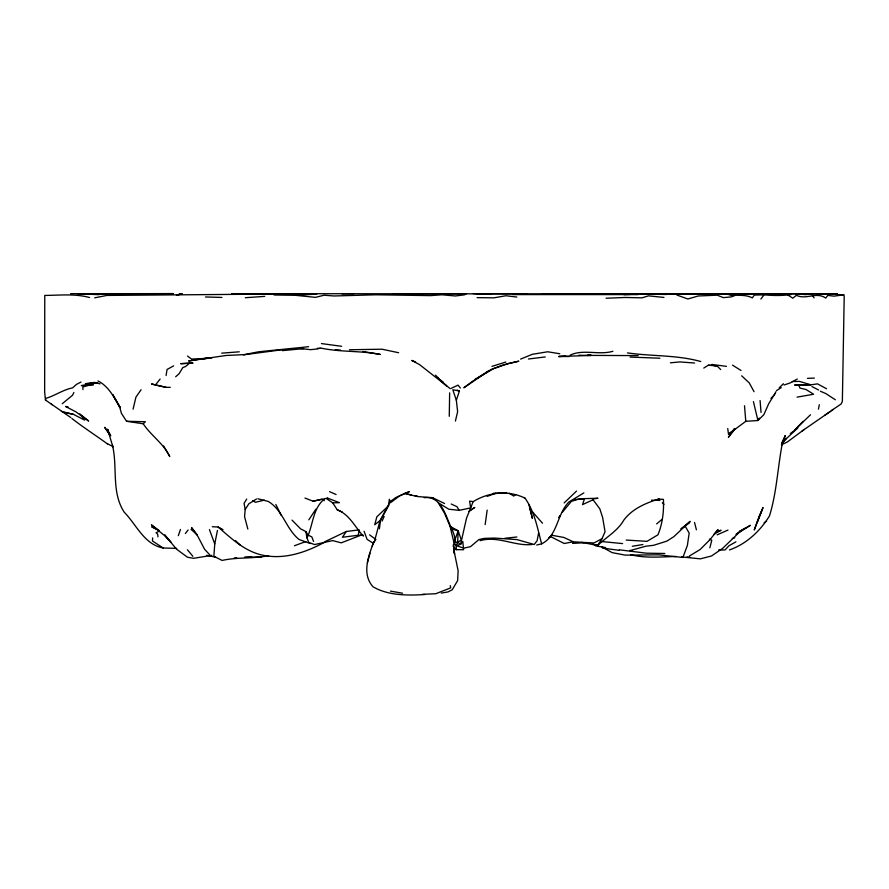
<?xml version="1.0" encoding="UTF-8"?>
<svg xmlns="http://www.w3.org/2000/svg" width="889" height="889" viewBox="0 0 889 889"><rect width="100%" height="100%" fill="white"/><g stroke="black" fill="none" stroke-linecap="round" stroke-linejoin="round"><path stroke-width="1.33" d="M449.267 416.33L449.645 392.849M450.078 526.321L454.112 543.357L456.19 545.646L460.602 544.357L462.813 541.468L463.569 549.724L456.424 549.658L456.19 545.646L457.646 542.268L458.202 530.8L450.078 526.321L444.5 513.109L438.344 502.863L448.845 509.23L459.213 510.342L470.681 507.897L473.159 501.64C488.761 492.028 508.275 490.017 524.955 498.096C534.7 511.708 537.389 528.11 541.645 543.846L536.723 545.035M152.63 537.923L152.475 540.979L163.154 547.991L176.744 548.391M374.858 539.934L379.925 520.932L390.149 501.674L395.794 497.551L405.162 493.273L411.318 495.095M217.438 530.433L214.749 543.946L213.871 556.303L222.117 560.437C237.441 556.97 253.343 558.914 268.622 555.636M246.709 499.096L244.053 503.352L245.186 509.508L244.553 516.576L247.842 529.055M324.118 500.763L324.207 499.796M379.392 528.855L380.548 520.143L388.637 505.697L389.315 499.274L390.504 502.741L399.661 495.851L409.451 491.595L404.662 493.473L417.119 496.518L432.543 497.662L444.544 503.518M657.938 499.107L663.405 499.351C664.039 511.319 662.505 523.699 657.96 534.811L646.981 541.345L626.2 540.067M485.15 524.61L487.172 510.097M166.087 375.469L167.065 369.48L173.644 365.846M372.169 546.035L373.847 541.812C368.535 555.825 361.456 573.85 373.024 586.796C388.237 595.663 407.651 595.586 424.764 594.519M346.31 531.489L342.432 537.267L358.245 535.245L359.212 529.866L346.31 531.489L325.341 541.479M538.59 533.144L537.134 540.668L534.211 544.513L516.954 539.59L494.451 538.078L484.327 538.378L478.971 539.523L470.548 546.646L463.891 548.157L456.19 545.646M818.458 409.118L819.314 404.717M133.072 409.162L135.928 397.139L141.051 389.738M323.54 499.696C312.584 509.586 313.05 525.255 307.005 537.967L308.75 542.49L314.606 544.557L332.642 540.59L341.243 542.846L361.879 534.834M455.401 421.064L457.635 411.696L456.335 400.228L452.823 389.771L459.413 391.016L456.335 400.228M709.855 547.835L711.789 540.19L709.366 539.145M370.013 553.18L367.379 562.804M70.82 417.574L45.461 400.028L45.984 398.339C55.174 395.583 63.386 389.604 72.62 387.86L76.354 384.47L81.01 382.026M453.668 545.157C457.224 541.434 453.301 531.833 450.901 526.999C445.556 515.653 441.1 495.595 424.231 497.673M178.333 535.667L180.456 529.455M541.645 543.846C557.848 535.8 556.758 514.153 568.927 501.952L583.862 492.906M759.373 515.742L754.25 530L763.006 507.563L757.284 522.232M451.234 528.844L458.202 530.8L454.179 541.89L457.646 542.268L460.602 544.357L466.547 518.054L470.681 507.897L469.57 501.107L473.159 501.64M550.324 536.467L564.248 543.501L573.238 541.779L581.495 542.323L597.708 545.468L602.009 538.69L605.053 531.711L602.631 517.531L599.819 508.83L592.507 499.018L597.986 498.262L579.839 498.74L571.405 501.352L562.315 512.297M781.987 443L785.231 435.521L782.009 444.811L782.965 440.266C777.731 465.291 777.086 491.328 769.507 515.842C760.328 530.944 746.36 544.057 729.447 549.935M382.092 521.054L384.17 516.431M759.884 514.653L761.906 510.286M73.876 392.516L72.509 395.272L62.252 403.717M759.173 418.097L757.928 420.519L745.782 421.319L728.502 434.176L727.735 428.542M775.953 391.693L774.252 394.972L770.919 398.439M775.03 393.505L768.674 403.773L763.84 414.696L757.928 420.519L753.416 401.584M781.62 444.344L785.22 438.644L781.831 442.833M245.186 509.508L248.853 503.796L256.51 498.985M308.816 519.821L315.839 509.253M734.414 428.465L728.391 437.321L735.103 428.909L728.502 434.176M558.625 517.654L560.103 515.509M760.906 299.037L764.007 294.826C773.041 295.681 782.209 295.837 791.166 294.503M185.368 533.533L188.09 530.011M170.266 387.348L165.976 387.326L151.508 383.948L155.442 385.004L160.12 379.047M781.898 443.111L786.254 438.333L781.842 442.866M803.167 421.308L794.788 429.976L810.512 414.763M783.231 441.611L797.833 427.909L790.31 433.588M779.22 387.804L783.42 383.726M564.137 502.941L576.516 491.084M126.549 421.275L143.218 423.786L145.385 421.742L126.549 421.275L121.415 413.296L119.859 407.695L112.77 394.649L120.359 407.707C114.325 397.916 108.814 386.304 97.979 380.959M388.637 505.697L376.836 516.82L374.725 524.777L380.548 520.143M175.655 376.769L179.122 373.691L182.79 367.602L185.579 366.512L189.557 363.168L193.035 363.112L180.689 363.679L189.557 363.168M656.649 523.899L662.005 519.398M804.301 429.431L787.376 441.966L781.409 444.811M548.846 537.756L552.325 534.945M830.237 411.518L802.145 430.965M515.687 494.562L513.72 496.051L509.13 493.217M332.697 502.841L339.409 502.674L327.585 498.107L326.685 498.773L332.697 502.841L337.287 509.83C349.744 514.653 354.889 527.033 363.412 536.145M473.726 380.436L463.869 387.771L489.45 370.391M736.003 534.367L740.437 531.178L722.79 548.235L711.533 555.969L700.354 558.848L681.541 556.936M824.548 415.441L833.315 409.418M831.282 410.685L841.094 403.995L842.35 401.55L844.206 296.837L843.794 294.826L836.916 294.503M737.037 533.756L750.372 525.332L739.359 531.6L745.715 527.899M764.14 522.721L766.585 521.087M469.381 510.953L474.77 507.441L469.036 511.319M489.417 370.413L474.826 379.625L493.395 368.757L508.33 363.501L518.832 361.178L503.841 364.768M776.519 390.604L781.253 387.637M703.766 368.068L708.322 365.235L713.034 365.39L717.756 366.59L720.679 369.568M457.646 542.268L461.302 540.012L458.202 530.8M689.386 556.047L700.154 549.502L709.922 539.723L718.068 529.611L714.123 534.133L721.101 530.244L717.245 531.666M324.818 542.057C307.605 551.602 287.069 558.859 267.156 555.947C247.086 553.525 232.562 539.556 218.161 527.021L212.282 526.721M735.914 541.857L728.913 545.779L725.068 549.947L718.634 550.002M797.289 379.036L790.388 382.859L784.087 385.004M602.009 538.69L594.019 542.935L581.495 542.323M159.353 531.033L156.042 532.778L157.62 534.033L157.975 536.845M689.72 522.665L680.93 528.977L690.131 521.365L673.829 536.678L666.883 541.112L653.537 545.324L645.947 546.19L630.601 550.435M451.368 388.282L458.024 385.126L460.358 388.026M570.182 355.122C583.428 348.899 598.919 355.367 612.877 351.299M717.156 534.834L727.98 530.066M520.61 359.1L532.378 354.3L547.657 351.777L559.803 353.744M490.539 369.702L502.707 365.09M294.459 545.735L305.749 541.579M487.161 496.384L495.751 493.251L506.619 492.595M593.163 499.718L582.528 504.619L584.406 498.996L575.016 499.485M843.794 294.826L833.96 296.148L827.792 295.381L825.737 298.071C816.28 291.37 806.156 300.193 796.422 295.304L792.799 298.204L787.954 295.004M491.928 366.379L505.785 362.045M659.149 498.929C645.87 502.985 632.235 508.697 623.745 520.232C617.666 530.922 606.342 537.067 597.708 545.468L595.319 544.59M732.292 538.49L734.792 537.756M91.734 384.437L81.377 385.604L93.489 384.77L91.734 384.437L82.844 387.004L82.966 389.604M94.712 297.826L106.891 295.426L261.299 294.159M281.491 349.822L243.442 354.867M264.333 500.129L255.399 502.307L252.654 500.607M304.971 498.073L313.106 501.196L321.885 499.196M313.106 501.196L327.585 498.107M797.055 397.15L813.602 394.238L806.023 389.515L799.989 388.082L798.566 384.793L794.588 385.026L810.968 384.793L817.502 383.87L826.559 388.749M441.277 593.085L447.978 591.93L452.19 589.796L457.635 580.617L458.135 570.849L454.035 550.813L454.501 553.769L453.412 544.324M532.178 544.49C514.775 546.457 497.851 535.456 480.038 540.69M308.583 346.721L258.566 351.788L244.364 354.6L225.828 355.511L188.635 360.956L207.948 357.911M632.346 546.279L642.936 544.524M211.771 555.347L193.591 558.314L187.479 557.214L176.522 549.158L164.743 534.934L170.899 542.257L164.643 535.667L151.452 524.888L159.064 530.511L151.708 526.821L156.331 528.944M464.669 294.815L455.357 295.97L441.955 294.792L430.487 295.615L375.78 294.792L333.997 295.981L324.118 295.215L315.528 297.359L295.47 295.315L274.09 294.992M528.41 359L545.268 356.945M504.863 538.289L516.865 536.989M318.329 348.855L310.672 349.655L302.16 348.788L282.269 350.633M201.459 358.989L211.838 357.945M422.442 594.341L435.721 593.741L450.712 587.862L450.234 585.629M670.395 362.812L679.941 361.923L694.565 363.012M90.189 383.281L85.388 383.681L97.679 382.67L90.189 383.281L95.59 383.237M244.619 557.27L261.277 557.036M590.963 355.111L587.296 355.4L638.158 355.6M221.717 353.155L239.263 351.811M245.32 297.715L264.722 296.381M578.861 355.278L591.129 355.433L558.525 356.522L565.637 356.067M572.572 543.412L584.184 542.723M244.986 557.37L251.731 556.981M295.47 295.315L316.717 294.126M206.481 358.4L191.535 359.056L187.512 356.078M606.087 298.237L625.323 297.471L641.969 297.848L648.481 295.848L663.972 297.437M623.956 294.648L630.368 294.415M807.468 378.347L814.368 378.092M300.871 348.644L303.616 348.566M792.221 381.559L799.378 381.381L810.968 384.793L798.566 384.793M93.278 294.448L99.124 294.648M817.191 293.803L837.327 293.803L828.037 293.815M341.943 293.815L353.911 293.648M234.285 557.925L236.93 557.892M638.135 294.592L512.786 294.592M817.358 293.815L826.181 293.748M650.248 293.692L629.368 293.714M651.559 500.185L659.905 500.418M238.985 293.714L281.746 293.737M493.228 493.262L495.751 493.251M104.235 293.681L78.121 293.692M70.542 293.67L173.266 293.637L77.165 293.748L95.679 293.737M541.59 293.815L820.469 293.748M671.539 293.648L625.812 293.759L763.151 293.714L701.832 293.826M710.311 293.848L725.991 293.815C734.57 296.87 744.115 293.403 752.316 297.915L754.294 295.104L764.007 294.826M358.245 535.245L363.19 535.234M99.801 293.714L173.266 293.637M816.835 293.703L763.862 293.714M667.406 293.948L238.196 293.67L315.139 293.781M666.072 293.703L704.11 293.659M760.706 293.781L723.424 293.692L774.219 293.87M757.106 293.781L742.482 293.792L755.65 293.915L743.304 293.848M231.718 293.659L284.458 293.692M392.627 293.67L466.525 293.77M473.37 293.67L526.933 293.748M559.048 356.511L569.227 356.533M816.569 293.692L828.804 294.448L816.569 293.692L837.327 293.803M619.522 293.703L653.037 293.859M795.866 293.681L813.402 293.815M349.433 349.766L381.981 349.199L398.628 352.733M477.104 297.637L493.94 297.837L505.93 295.748L516.853 297.048M476.615 294.137L491.139 294.37M630.045 357.067L659.871 358.223M664.816 553.48L646.359 553.191L619.3 549.813M650.348 294.159L666.561 294.481M740.17 294.426L744.193 294.515M205.481 296.97L221.917 297.448M317.317 348.266L320.051 348.399M798.944 294.181L806.567 294.637M335.309 349.788L340.454 350.088M708.322 365.235L715.423 365.701M686.997 556.903L689.731 557.136M676.173 556.481C661.16 556.836 645.936 558.414 630.968 554.803M622.6 543.601L600.808 541.445M711.767 364.446L726.435 366.346M627.456 352.9C651.893 356.4 676.807 354.833 700.754 361.523M415.096 495.806L417.319 496.084M321.462 343.576L341.632 346.31M602.553 548.08L619.011 550.302M320.018 347.91C339.898 352.322 360.389 350.499 380.27 354.433L363.001 351.522M605.62 547.591L595.997 545.957L592.719 543.835M68.02 406.884L65.575 406.462L75.909 411.863L88.656 421.042L79.854 413.918L84.599 420.108L73.454 414.352L61.43 411.407M390.471 591.107L402.528 593.219M551.847 535.267L563.826 537.445L573.238 541.779M453.923 549.191L456.424 549.658L453.057 545.99M725.991 293.815L734.992 295.492L731.247 296.893L723.368 297.626L717.201 295.181L698.198 295.993L687.875 298.993L676.896 295.048M62.686 412.118L73.454 414.352M206.926 555.336L215.883 557.247M155.442 385.004L165.976 387.326M257.866 498.762L268.311 501.463C283.058 510.297 285.925 528.888 299.082 539.501L310.261 543.501M94.112 382.303L100.001 383.87M163.154 547.991C144.207 544.501 136.562 524.788 124.227 512.197C111.114 492.062 117.77 467.558 112.503 445.389M89.533 297.526C75.187 293.526 59.585 295.315 44.761 295.426L44.65 391.905L45.461 400.028M629.656 550.402L632.168 551.313M415.585 362.001L411.785 360.434L419.552 364.612L450.267 388.693M820.425 391.26L825.848 393.583L835.327 399.772M329.575 491.661L336.098 494.495M457.246 390.06L459.413 391.016M337.287 509.83L342.287 512.042M219.427 528.122L222.995 529.7M451.234 504.03L456.946 506.663L459.213 510.342M741.015 370.469L732.514 365.135M524.021 497.618L524.955 498.096M811.957 386.593L818.625 390.027M313.55 541.423L311.861 536.967L308.027 535.045L305.872 531.6L300.526 528.799L292.037 520.121M107.258 443.6L113.081 446.689M601.853 546.891L612.154 552.625L625.167 555.125L658.582 554.836L682.896 557.459L687.386 545.446L689.175 533.1L685.186 526.177M218.161 527.021L221.783 529.033M71.931 418.53C83.41 427.42 95.623 435.332 107.48 443.922M369.58 534.867L375.903 539.467L373.324 543.29L367.09 539.39L364.09 531.289M443.3 382.292L437.999 378.147L446.8 386.159L440.188 379.747M432.543 497.662L434.421 499.329M191.057 529.399L197.236 534.856L191.557 527.61L197.891 536.411L204.603 549.302L209.76 554.814M741.67 375.825L749.26 382.915L754.061 391.693M235.507 540.623L240.208 545.09M662.349 502.774L663.983 504.352M435.454 375.158L438.288 377.914M51.14 403.784L52.029 404.684M109.992 434.288L108.225 432.321L109.836 434.499M532.644 512.042L542.501 523.232M187.435 549.791L192.869 556.303M143.218 423.786C151.008 435.621 163.565 443.478 169.743 456.524L163.62 445.967M110.847 435.766L104.669 427.331L109.769 434.799L107.636 429.198L112.825 446.723M812.424 295.426L814.113 297.904M275.846 504.474L281.302 515.509M209.437 529.6L214.749 543.946M694.542 522.488L696.398 529.811M528.888 504.496L532.433 518.498L529.6 507.186M305.872 531.6L307.005 537.967M745.782 421.319L744.504 405.74M760.084 400.517L761.04 412.429M179.478 294.103L176.455 295.381L182.234 293.692L179.478 294.103"/></g></svg>
